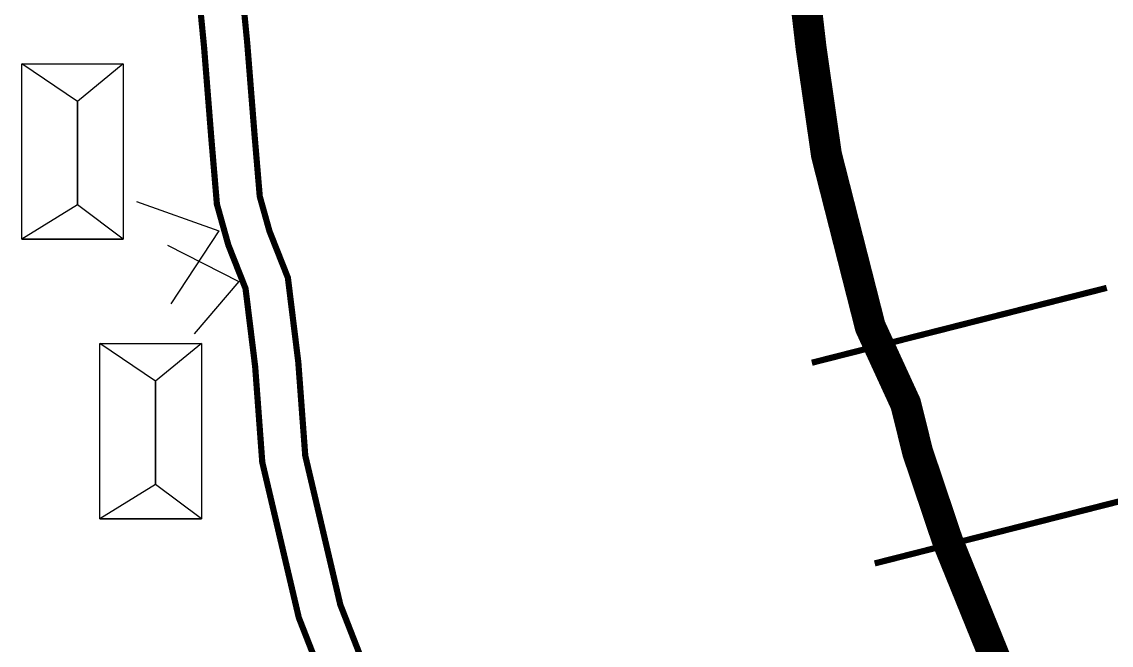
# Model space of a CAD drawing. Header units: inches. Extents: x -885 to 26362, y -28010 to 990.
# Drawn here: x 4284 to 4297.81, y -2346.63 to -2338.73 of the extents above; entities that cross this region are included whole.
import ezdxf

# ---------------------------------------------------------------- set-up
doc = ezdxf.new("R2010")
doc.units = ezdxf.units.IN
doc.header["$MEASUREMENT"] = 0
doc.layers.add('BUILDING', color=5, linetype='Continuous', lineweight=15)
doc.layers.add('Text', color=7, linetype='Continuous')

msp = doc.modelspace()

# ---------------------------------------------------------------- linework, layer by layer
at = {"layer": 'BUILDING', "const_width": 0.078483}
for points in [[(4286.202835, -2337.945903), (4286.311084, -2339.056569), (4286.403208, -2340.214247), (4286.473712, -2341.045776), (4286.618577, -2341.563211), (4286.836463, -2342.114296), (4286.958253, -2343.102032), (4287.048463, -2344.315091), (4287.511675, -2346.284713), (4288.978585, -2350.033824), (4289.531591, -2351.259117), (4290.532373, -2352.872483), (4292.114767, -2354.95301), (4293.392632, -2356.723943), (4295.223484, -2359.358849)], [(4286.752751, -2337.924664), (4286.858349, -2339.008129), (4286.950747, -2340.169249), (4287.016746, -2340.947643), (4287.139943, -2341.387685), (4287.373138, -2341.97749), (4287.505135, -2343.048013), (4287.593134, -2344.23132), (4288.037524, -2346.120913), (4289.485094, -2349.820597), (4290.017483, -2351.000206), (4290.985463, -2352.560692), (4292.55623, -2354.625932), (4293.841003, -2356.406439), (4295.684565, -2359.059636)]]:
    msp.add_lwpolyline(points, dxfattribs=at)
at = {"layer": 'Text', "color": 1, "const_width": 0.392416}
msp.add_lwpolyline([(4293.931911, -2338.455447), (4294.0038, -2339.072841), (4294.197396, -2340.418853), (4294.47019, -2341.489376), (4294.752774, -2342.598317), (4295.200575, -2343.573106), (4295.354572, -2344.190644), (4295.732964, -2345.314785), (4296.432549, -2347.039825), (4297.222852, -2348.988556), (4298.012116, -2350.482509), (4298.816057, -2352.004242), (4301.404445, -2356.861273), (4301.733984, -2357.479642), (4302.790417, -2358.739773), (4303.789196, -2360.011828)], dxfattribs=at)
at = {"layer": 'Text'}
for points in [[(4284.001169, -2341.488897), (4284.001169, -2339.268879), (4285.287614, -2339.268879), (4285.287614, -2341.488897)], [(4284.990058, -2345.032417), (4284.990058, -2342.812399), (4286.276503, -2342.812399), (4286.276503, -2345.032417)]]:
    msp.add_lwpolyline(points, close=True, dxfattribs=at)
for points in [[(4284.706209, -2339.746604), (4284.001169, -2339.268879), (4285.287614, -2339.268879), (4284.706209, -2339.746604), (4284.706209, -2341.0522), (4284.001169, -2341.488897), (4285.287614, -2341.488897), (4284.706209, -2341.0522)], [(4285.695098, -2343.290124), (4284.990058, -2342.812399), (4286.276503, -2342.812399), (4285.695098, -2343.290124), (4285.695098, -2344.59572), (4284.990058, -2345.032417), (4286.276503, -2345.032417), (4285.695098, -2344.59572)]]:
    msp.add_lwpolyline(points, dxfattribs=at)
at = {"layer": 'Text', "color": 6}
for points in [[(4284.706209, -2341.0522), (4284.706209, -2339.746604)], [(4285.695098, -2344.59572), (4285.695098, -2343.290124)]]:
    msp.add_lwpolyline(points, dxfattribs=at)
at = {"layer": 'Text', "color": 5, "lineweight": 25}
for points in [[(4285.453604, -2341.010163), (4286.497224, -2341.384363), (4285.889434, -2342.308593)], [(4285.846025, -2341.565467), (4286.753546, -2342.026278), (4286.183559, -2342.689523)]]:
    msp.add_lwpolyline(points, dxfattribs=at)
at = {"layer": 'Text', "color": 0, "lineweight": 25, "const_width": 0.078483}
for points in [[(4294.012378, -2343.054811), (4297.749595, -2342.1062)], [(4294.808983, -2345.59767), (4298.5462, -2344.649059)]]:
    msp.add_lwpolyline(points, dxfattribs=at)

doc.saveas('drawing.dxf')
